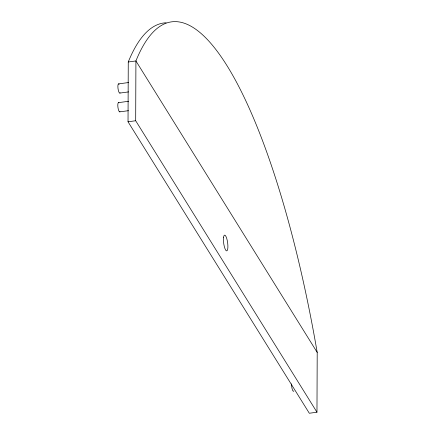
<?xml version="1.0" encoding="UTF-8"?>
<svg xmlns="http://www.w3.org/2000/svg" width="435" height="435" viewBox="0 0 435 435"><rect width="100%" height="100%" fill="white"/><g stroke="black" fill="none" stroke-linecap="round" stroke-linejoin="round"><path stroke-width="0.65" d="M128.26 61.982L135.916 60.949L317.202 352.415L316.968 412.211L309.318 413.25L128.031 121.784L128.26 61.982A404.164 101.056 82.3 0 1 166.11 22.772M316.968 412.211L135.687 120.745L135.916 60.949A404.164 101.056 82.3 0 1 317.202 352.415M118.478 83.906L128.548 82.541M119.881 93.079L128.608 91.899M118.516 102.638L128.586 101.279M119.701 111.866L128.428 110.686M128.031 121.784L135.687 120.745M120.147 92.802A4.654 1.164 82.3 0 1 117.994 88.365A4.654 1.164 82.3 0 1 119.125 84.281M293.891 390.94A4.654 1.164 82.3 0 1 292.325 389.483A4.654 1.164 82.3 0 1 291.613 383.866M119.984 111.697A4.654 1.164 82.3 0 1 117.939 107.293A4.654 1.164 82.3 0 1 118.837 102.785M223.503 237.684A7.977 1.996 82.3 0 0 226.222 250.729A7.977 1.996 82.3 0 0 227.271 240.577A7.977 1.996 82.3 0 0 223.503 237.684"/></g></svg>
